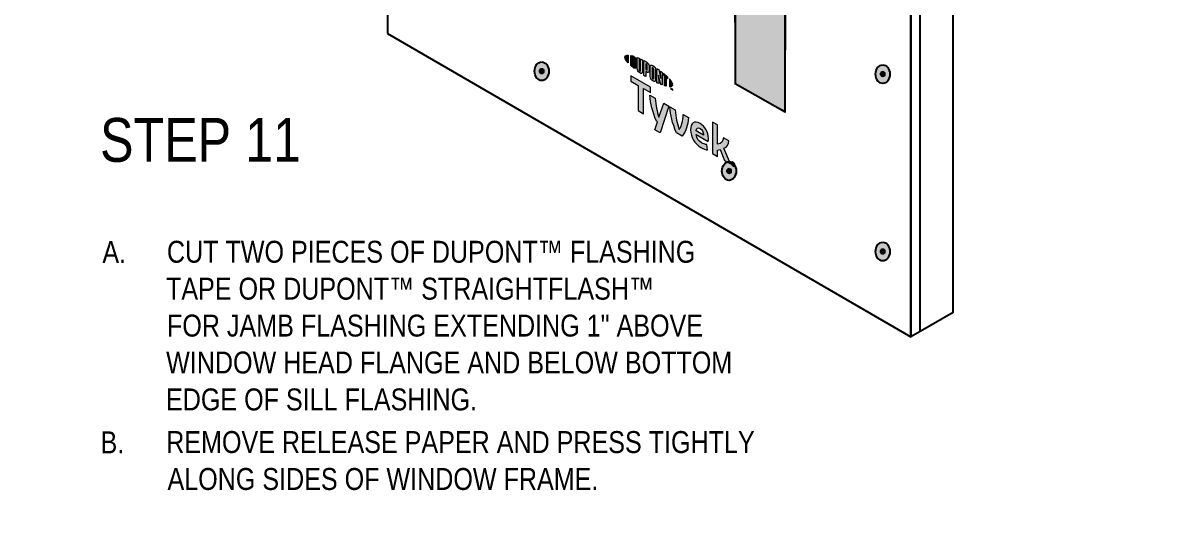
# Model space of a CAD drawing. Header units: inches. Extents: x -26 to 76, y -16 to 22.
# Drawn here: x 43.06 to 51.27, y -8.4 to -4.9 of the extents above; entities that cross this region are included whole.
import ezdxf

# ---------------------------------------------------------------- set-up
doc = ezdxf.new("R2010")
doc.units = ezdxf.units.IN
doc.header["$MEASUREMENT"] = 0
for name, color, linetype, lineweight in [('.ATI-HATCH', 7, 'Continuous', 0), ('.ATI-TEXT_2', 7, 'Continuous', 0), ('G-ANNO-TTLB', 7, 'Continuous', 0), ('LOGOS', 7, 'Continuous', 0), ('TYVEK', 7, 'Continuous', 0)]:
    doc.layers.add(name, color=color, linetype=linetype, lineweight=lineweight)

# ---------------------------------------------------------------- blocks, each defined once
blk = doc.blocks.new('Block_85')
at = {"layer": '.ATI-TEXT_2', "char_height": 0.2, "attachment_point": 7}
for s, insert in [('\\C18;\\c0;\\FArial Narrow|b0|i0|c1;\\H0.156297;\\W1.000000;A.', (43.6312, -6.612)), ('\\C18;\\c0;\\FArial Narrow|b0|i0|c1;\\H0.156297;\\W1.000000;CUT TWO PIECES OF DUPONT™ FLASHING', (44.0916, -6.612)), ('\\C18;\\c0;\\FArial Narrow|b0|i0|c1;\\H0.156297;\\W1.000000;TAPE OR DUPONT™ STRAIGHTFLASH™', (44.0851, -6.8753)), ('\\C18;\\c0;\\FArial Narrow|b0|i0|c1;\\H0.156297;\\W1.000000;FOR JAMB FLASHING EXTENDING 1" ABOVE', (44.092, -7.1385)), ('\\C18;\\c0;\\FArial Narrow|b0|i0|c1;\\H0.156297;\\W1.000000;WINDOW HEAD FLANGE AND BELOW BOTTOM ', (44.0859, -7.4018)), ('\\C18;\\c0;\\FArial Narrow|b0|i0|c1;\\H0.156297;\\W1.000000;EDGE OF SILL FLASHING.', (44.0851, -7.6651)), ('\\C18;\\c0;\\FArial Narrow|b0|i0|c1;\\H0.156297;\\W1.000000;B.', (43.618, -7.9692)), ('\\C18;\\c0;\\FArial Narrow|b0|i0|c1;\\H0.156297;\\W1.000000;REMOVE RELEASE PAPER AND PRESS TIGHTLY', (44.0864, -7.9692)), ('\\C18;\\c0;\\FArial Narrow|b0|i0|c1;\\H0.156297;\\W1.000000;ALONG SIDES OF WINDOW FRAME.', (44.0956, -8.2325))]:
    blk.add_mtext(s, dxfattribs=dict(at, insert=insert))
blk = doc.blocks.new('Block_315')
at = {"layer": 'LOGOS', "true_color": 0x848484, "transparency": 33554687}
h = blk.add_hatch(color=252, dxfattribs=at)
h.dxf.hatch_style = 2
edge = h.paths.add_edge_path()
edge.add_spline(control_points=[(47.3576, -5.1426), (47.3576, -5.1526), (47.3661, -5.1669), (47.3809, -5.1835), (47.3809, -5.1835), (47.3809, -5.1287), (47.3809, -5.1287), (47.3661, -5.1282), (47.3576, -5.1326), (47.3576, -5.1426)], knot_values=[0, 0, 0, 0, 1, 1, 1, 2, 2, 2, 3, 3, 3, 3], degree=3, periodic=0)
h = blk.add_hatch(color=252, dxfattribs=at)
h.dxf.hatch_style = 2
edge = h.paths.add_edge_path()
edge.add_spline(control_points=[(47.4254, -5.2041), (47.4254, -5.2083), (47.4232, -5.2084), (47.4206, -5.2069), (47.4186, -5.2057), (47.4154, -5.203), (47.4128, -5.2007), (47.4128, -5.2007), (47.4128, -5.1484), (47.4128, -5.1484), (47.4154, -5.1491), (47.4186, -5.1501), (47.4206, -5.1513), (47.4232, -5.1528), (47.4254, -5.1554), (47.4254, -5.1596), (47.4254, -5.1596), (47.4254, -5.2041), (47.4254, -5.2041)], knot_values=[0, 0, 0, 0, 1, 1, 1, 2, 2, 2, 3, 3, 3, 4, 4, 4, 5, 5, 5, 6, 6, 6, 6], degree=3, periodic=0)
edge = h.paths.add_edge_path()
edge.add_spline(control_points=[(47.4223, -5.1386), (47.4182, -5.1362), (47.4122, -5.1341), (47.4014, -5.1317), (47.4014, -5.1317), (47.4014, -5.2043), (47.4014, -5.2043), (47.4109, -5.2131), (47.4182, -5.2192), (47.4223, -5.2216), (47.4319, -5.2271), (47.4372, -5.2235), (47.4372, -5.2128), (47.4372, -5.2128), (47.4372, -5.1646), (47.4372, -5.1646), (47.4372, -5.1539), (47.4319, -5.1441), (47.4223, -5.1386)], knot_values=[0, 0, 0, 0, 1, 1, 1, 2, 2, 2, 3, 3, 3, 4, 4, 4, 5, 5, 5, 6, 6, 6, 6], degree=3, periodic=0)
h = blk.add_hatch(color=252, dxfattribs=at)
h.dxf.hatch_style = 2
edge = h.paths.add_edge_path()
edge.add_spline(control_points=[(47.4705, -5.2386), (47.4705, -5.2428), (47.4692, -5.2447), (47.4647, -5.2415), (47.4602, -5.2382), (47.459, -5.2354), (47.459, -5.2304), (47.459, -5.2304), (47.459, -5.1514), (47.459, -5.1514), (47.456, -5.1501), (47.4493, -5.1473), (47.4465, -5.1461), (47.4465, -5.1461), (47.4465, -5.226), (47.4465, -5.226), (47.4465, -5.2387), (47.4519, -5.2468), (47.4647, -5.2559), (47.4763, -5.2642), (47.4835, -5.2615), (47.4835, -5.2474), (47.4835, -5.2474), (47.4835, -5.163), (47.4835, -5.163), (47.4811, -5.1617), (47.4731, -5.1579), (47.4705, -5.1567), (47.4705, -5.1567), (47.4705, -5.2386), (47.4705, -5.2386)], knot_values=[0, 0, 0, 0, 1, 1, 1, 2, 2, 2, 3, 3, 3, 4, 4, 4, 5, 5, 5, 6, 6, 6, 7, 7, 7, 8, 8, 8, 9, 9, 9, 10, 10, 10, 10], degree=3, periodic=0)
h = blk.add_hatch(color=252, dxfattribs=at)
h.dxf.hatch_style = 2
edge = h.paths.add_edge_path()
edge.add_spline(control_points=[(47.518, -5.2313), (47.518, -5.2359), (47.5166, -5.2374), (47.5113, -5.2344), (47.5113, -5.2344), (47.5067, -5.2317), (47.5067, -5.2317), (47.5067, -5.2317), (47.5067, -5.1898), (47.5067, -5.1898), (47.5087, -5.1908), (47.5098, -5.1914), (47.5111, -5.1921), (47.5168, -5.1955), (47.518, -5.1986), (47.518, -5.2033), (47.518, -5.2033), (47.518, -5.2313), (47.518, -5.2313)], knot_values=[0, 0, 0, 0, 1, 1, 1, 2, 2, 2, 3, 3, 3, 4, 4, 4, 5, 5, 5, 6, 6, 6, 6], degree=3, periodic=0)
edge = h.paths.add_edge_path()
edge.add_spline(control_points=[(47.5118, -5.1777), (47.5095, -5.1764), (47.5013, -5.172), (47.4937, -5.1681), (47.4937, -5.1681), (47.4937, -5.2744), (47.4937, -5.2744), (47.4963, -5.2761), (47.503, -5.2804), (47.5067, -5.2826), (47.5067, -5.2826), (47.5067, -5.2465), (47.5067, -5.2465), (47.5067, -5.2465), (47.5118, -5.2494), (47.5118, -5.2494), (47.5255, -5.2573), (47.5311, -5.2535), (47.5311, -5.24), (47.5311, -5.24), (47.5311, -5.2087), (47.5311, -5.2087), (47.5311, -5.1955), (47.5248, -5.1852), (47.5118, -5.1777)], knot_values=[0, 0, 0, 0, 1, 1, 1, 2, 2, 2, 3, 3, 3, 4, 4, 4, 5, 5, 5, 6, 6, 6, 7, 7, 7, 8, 8, 8, 8], degree=3, periodic=0)
h = blk.add_hatch(color=252, dxfattribs=at)
h.dxf.hatch_style = 2
edge = h.paths.add_edge_path()
edge.add_spline(control_points=[(47.5645, -5.2953), (47.5645, -5.2995), (47.5633, -5.301), (47.5587, -5.2985), (47.5539, -5.2959), (47.5526, -5.2928), (47.5526, -5.2885), (47.5526, -5.2885), (47.5526, -5.2222), (47.5526, -5.2222), (47.5526, -5.2178), (47.5539, -5.2162), (47.5587, -5.2191), (47.5633, -5.2219), (47.5645, -5.2248), (47.5645, -5.229), (47.5645, -5.229), (47.5645, -5.2953), (47.5645, -5.2953)], knot_values=[0, 0, 0, 0, 1, 1, 1, 2, 2, 2, 3, 3, 3, 4, 4, 4, 5, 5, 5, 6, 6, 6, 6], degree=3, periodic=0)
edge = h.paths.add_edge_path()
edge.add_spline(control_points=[(47.5587, -5.2042), (47.5466, -5.1966), (47.5394, -5.1985), (47.5394, -5.2125), (47.5394, -5.2125), (47.5394, -5.2821), (47.5394, -5.2821), (47.5394, -5.2968), (47.5459, -5.3067), (47.5587, -5.3134), (47.5712, -5.32), (47.5777, -5.3183), (47.5777, -5.3026), (47.5777, -5.3026), (47.5777, -5.2362), (47.5777, -5.2362), (47.5777, -5.2212), (47.5718, -5.2125), (47.5587, -5.2042)], knot_values=[0, 0, 0, 0, 1, 1, 1, 2, 2, 2, 3, 3, 3, 4, 4, 4, 5, 5, 5, 6, 6, 6, 6], degree=3, periodic=0)
h = blk.add_hatch(color=252, dxfattribs=at)
h.dxf.hatch_style = 2
edge = h.paths.add_edge_path()
edge.add_spline(control_points=[(47.6138, -5.2953), (47.6138, -5.2953), (47.5994, -5.2329), (47.5994, -5.2329), (47.5954, -5.23), (47.5907, -5.2267), (47.587, -5.2242), (47.587, -5.2242), (47.587, -5.3262), (47.587, -5.3262), (47.5896, -5.3274), (47.5962, -5.3303), (47.5996, -5.3318), (47.5996, -5.3318), (47.5985, -5.2711), (47.5985, -5.2711), (47.5985, -5.2711), (47.6138, -5.3377), (47.6138, -5.3377), (47.6171, -5.3389), (47.6218, -5.3407), (47.625, -5.3419), (47.625, -5.3419), (47.625, -5.2522), (47.625, -5.2522), (47.6217, -5.2496), (47.6158, -5.2451), (47.6129, -5.2429), (47.6129, -5.2429), (47.6138, -5.2953), (47.6138, -5.2953)], knot_values=[0, 0, 0, 0, 1, 1, 1, 2, 2, 2, 3, 3, 3, 4, 4, 4, 5, 5, 5, 6, 6, 6, 7, 7, 7, 8, 8, 8, 9, 9, 9, 10, 10, 10, 10], degree=3, periodic=0)
h = blk.add_hatch(color=252, dxfattribs=at)
h.dxf.hatch_style = 2
edge = h.paths.add_edge_path()
edge.add_spline(control_points=[(47.6314, -5.2716), (47.6346, -5.2742), (47.6378, -5.2767), (47.6409, -5.2793), (47.6409, -5.2793), (47.6409, -5.3471), (47.6409, -5.3471), (47.6437, -5.348), (47.649, -5.3495), (47.6526, -5.3503), (47.6526, -5.3503), (47.6526, -5.2892), (47.6526, -5.2892), (47.6559, -5.2922), (47.6591, -5.295), (47.6621, -5.2977), (47.6621, -5.2977), (47.6621, -5.2846), (47.6621, -5.2846), (47.6528, -5.2756), (47.643, -5.2669), (47.6314, -5.2574), (47.6314, -5.2574), (47.6314, -5.2716), (47.6314, -5.2716)], knot_values=[0, 0, 0, 0, 1, 1, 1, 2, 2, 2, 3, 3, 3, 4, 4, 4, 5, 5, 5, 6, 6, 6, 7, 7, 7, 8, 8, 8, 8], degree=3, periodic=0)
h = blk.add_hatch(color=252, dxfattribs=at)
h.dxf.hatch_style = 2
edge = h.paths.add_edge_path()
edge.add_spline(control_points=[(47.6994, -5.3399), (47.6994, -5.3499), (47.6909, -5.3544), (47.6761, -5.3539), (47.6761, -5.3539), (47.6761, -5.2991), (47.6761, -5.2991), (47.6909, -5.3157), (47.6994, -5.3299), (47.6994, -5.3399)], knot_values=[0, 0, 0, 0, 1, 1, 1, 2, 2, 2, 3, 3, 3, 3], degree=3, periodic=0)
h = blk.add_hatch(color=252, dxfattribs=at)
h.dxf.hatch_style = 2
edge = h.paths.add_edge_path()
edge.add_spline(control_points=[(47.6925, -5.3688), (47.6925, -5.3688), (47.6939, -5.3696), (47.6939, -5.3696), (47.6939, -5.3696), (47.6959, -5.3746), (47.6959, -5.3746), (47.6959, -5.3746), (47.698, -5.372), (47.698, -5.372), (47.698, -5.372), (47.6994, -5.3728), (47.6994, -5.3728), (47.6994, -5.3728), (47.6994, -5.3807), (47.6994, -5.3807), (47.6994, -5.3807), (47.6981, -5.38), (47.6981, -5.38), (47.6981, -5.38), (47.6981, -5.3744), (47.6981, -5.3744), (47.6981, -5.3744), (47.696, -5.3769), (47.696, -5.3769), (47.696, -5.3769), (47.6958, -5.3768), (47.6958, -5.3768), (47.6958, -5.3768), (47.6937, -5.3718), (47.6937, -5.3718), (47.6937, -5.3718), (47.6937, -5.3775), (47.6937, -5.3775), (47.6937, -5.3775), (47.6925, -5.3767), (47.6925, -5.3767), (47.6925, -5.3767), (47.6925, -5.3688), (47.6925, -5.3688)], knot_values=[0, 0, 0, 0, 1, 1, 1, 2, 2, 2, 3, 3, 3, 4, 4, 4, 5, 5, 5, 6, 6, 6, 7, 7, 7, 8, 8, 8, 9, 9, 9, 10, 10, 10, 11, 11, 11, 12, 12, 12, 13, 13, 13, 13], degree=3, periodic=0)
edge = h.paths.add_edge_path()
edge.add_spline(control_points=[(47.6875, -5.3674), (47.6875, -5.3674), (47.6854, -5.3661), (47.6854, -5.3661), (47.6854, -5.3661), (47.6854, -5.3648), (47.6854, -5.3648), (47.6854, -5.3648), (47.691, -5.368), (47.691, -5.368), (47.691, -5.368), (47.691, -5.3694), (47.691, -5.3694), (47.691, -5.3694), (47.6889, -5.3681), (47.6889, -5.3681), (47.6889, -5.3681), (47.6889, -5.3746), (47.6889, -5.3746), (47.6889, -5.3746), (47.6875, -5.3739), (47.6875, -5.3739), (47.6875, -5.3739), (47.6875, -5.3674), (47.6875, -5.3674)], knot_values=[0, 0, 0, 0, 1, 1, 1, 2, 2, 2, 3, 3, 3, 4, 4, 4, 5, 5, 5, 6, 6, 6, 7, 7, 7, 8, 8, 8, 8], degree=3, periodic=0)
at = {"layer": 'LOGOS'}
for points, knots in [([(47.3576, -5.1426), (47.3576, -5.1526), (47.3661, -5.1669), (47.3809, -5.1835), (47.3809, -5.1835), (47.3809, -5.1287), (47.3809, -5.1287), (47.3661, -5.1282), (47.3576, -5.1326), (47.3576, -5.1426)], [0, 0, 0, 0, 1, 1, 1, 2, 2, 2, 3, 3, 3, 3]), ([(47.4223, -5.1386), (47.4182, -5.1362), (47.4122, -5.1341), (47.4014, -5.1317), (47.4014, -5.1317), (47.4014, -5.2043), (47.4014, -5.2043), (47.4109, -5.2131), (47.4182, -5.2192), (47.4223, -5.2216), (47.4319, -5.2271), (47.4372, -5.2235), (47.4372, -5.2128), (47.4372, -5.2128), (47.4372, -5.1646), (47.4372, -5.1646), (47.4372, -5.1539), (47.4319, -5.1441), (47.4223, -5.1386)], [0, 0, 0, 0, 1, 1, 1, 2, 2, 2, 3, 3, 3, 4, 4, 4, 5, 5, 5, 6, 6, 6, 6]), ([(47.4254, -5.2041), (47.4254, -5.2083), (47.4232, -5.2084), (47.4206, -5.2069), (47.4186, -5.2057), (47.4154, -5.203), (47.4128, -5.2007), (47.4128, -5.2007), (47.4128, -5.1484), (47.4128, -5.1484), (47.4154, -5.1491), (47.4186, -5.1501), (47.4206, -5.1513), (47.4232, -5.1528), (47.4254, -5.1554), (47.4254, -5.1596), (47.4254, -5.1596), (47.4254, -5.2041), (47.4254, -5.2041)], [0, 0, 0, 0, 1, 1, 1, 2, 2, 2, 3, 3, 3, 4, 4, 4, 5, 5, 5, 6, 6, 6, 6]), ([(47.4705, -5.2386), (47.4705, -5.2428), (47.4692, -5.2447), (47.4647, -5.2415), (47.4602, -5.2382), (47.459, -5.2354), (47.459, -5.2304), (47.459, -5.2304), (47.459, -5.1514), (47.459, -5.1514), (47.456, -5.1501), (47.4493, -5.1473), (47.4465, -5.1461), (47.4465, -5.1461), (47.4465, -5.226), (47.4465, -5.226), (47.4465, -5.2387), (47.4519, -5.2468), (47.4647, -5.2559), (47.4763, -5.2642), (47.4835, -5.2615), (47.4835, -5.2474), (47.4835, -5.2474), (47.4835, -5.163), (47.4835, -5.163), (47.4811, -5.1617), (47.4731, -5.1579), (47.4705, -5.1567), (47.4705, -5.1567), (47.4705, -5.2386), (47.4705, -5.2386)], [0, 0, 0, 0, 1, 1, 1, 2, 2, 2, 3, 3, 3, 4, 4, 4, 5, 5, 5, 6, 6, 6, 7, 7, 7, 8, 8, 8, 9, 9, 9, 10, 10, 10, 10]), ([(47.5118, -5.1777), (47.5095, -5.1764), (47.5013, -5.172), (47.4937, -5.1681), (47.4937, -5.1681), (47.4937, -5.2744), (47.4937, -5.2744), (47.4963, -5.2761), (47.503, -5.2804), (47.5067, -5.2826), (47.5067, -5.2826), (47.5067, -5.2465), (47.5067, -5.2465), (47.5067, -5.2465), (47.5118, -5.2494), (47.5118, -5.2494), (47.5255, -5.2573), (47.5311, -5.2535), (47.5311, -5.24), (47.5311, -5.24), (47.5311, -5.2087), (47.5311, -5.2087), (47.5311, -5.1955), (47.5248, -5.1852), (47.5118, -5.1777)], [0, 0, 0, 0, 1, 1, 1, 2, 2, 2, 3, 3, 3, 4, 4, 4, 5, 5, 5, 6, 6, 6, 7, 7, 7, 8, 8, 8, 8]), ([(47.518, -5.2313), (47.518, -5.2359), (47.5166, -5.2374), (47.5113, -5.2344), (47.5113, -5.2344), (47.5067, -5.2317), (47.5067, -5.2317), (47.5067, -5.2317), (47.5067, -5.1898), (47.5067, -5.1898), (47.5087, -5.1908), (47.5098, -5.1914), (47.5111, -5.1921), (47.5168, -5.1955), (47.518, -5.1986), (47.518, -5.2033), (47.518, -5.2033), (47.518, -5.2313), (47.518, -5.2313)], [0, 0, 0, 0, 1, 1, 1, 2, 2, 2, 3, 3, 3, 4, 4, 4, 5, 5, 5, 6, 6, 6, 6]), ([(47.5587, -5.2042), (47.5466, -5.1966), (47.5394, -5.1985), (47.5394, -5.2125), (47.5394, -5.2125), (47.5394, -5.2821), (47.5394, -5.2821), (47.5394, -5.2968), (47.5459, -5.3067), (47.5587, -5.3134), (47.5712, -5.32), (47.5777, -5.3183), (47.5777, -5.3026), (47.5777, -5.3026), (47.5777, -5.2362), (47.5777, -5.2362), (47.5777, -5.2212), (47.5718, -5.2125), (47.5587, -5.2042)], [0, 0, 0, 0, 1, 1, 1, 2, 2, 2, 3, 3, 3, 4, 4, 4, 5, 5, 5, 6, 6, 6, 6]), ([(47.5645, -5.2953), (47.5645, -5.2995), (47.5633, -5.301), (47.5587, -5.2985), (47.5539, -5.2959), (47.5526, -5.2928), (47.5526, -5.2885), (47.5526, -5.2885), (47.5526, -5.2222), (47.5526, -5.2222), (47.5526, -5.2178), (47.5539, -5.2162), (47.5587, -5.2191), (47.5633, -5.2219), (47.5645, -5.2248), (47.5645, -5.229), (47.5645, -5.229), (47.5645, -5.2953), (47.5645, -5.2953)], [0, 0, 0, 0, 1, 1, 1, 2, 2, 2, 3, 3, 3, 4, 4, 4, 5, 5, 5, 6, 6, 6, 6]), ([(47.6138, -5.2953), (47.6138, -5.2953), (47.5994, -5.2329), (47.5994, -5.2329), (47.5954, -5.23), (47.5907, -5.2267), (47.587, -5.2242), (47.587, -5.2242), (47.587, -5.3262), (47.587, -5.3262), (47.5896, -5.3274), (47.5962, -5.3303), (47.5996, -5.3318), (47.5996, -5.3318), (47.5985, -5.2711), (47.5985, -5.2711), (47.5985, -5.2711), (47.6138, -5.3377), (47.6138, -5.3377), (47.6171, -5.3389), (47.6218, -5.3407), (47.625, -5.3419), (47.625, -5.3419), (47.625, -5.2522), (47.625, -5.2522), (47.6217, -5.2496), (47.6158, -5.2451), (47.6129, -5.2429), (47.6129, -5.2429), (47.6138, -5.2953), (47.6138, -5.2953)], [0, 0, 0, 0, 1, 1, 1, 2, 2, 2, 3, 3, 3, 4, 4, 4, 5, 5, 5, 6, 6, 6, 7, 7, 7, 8, 8, 8, 9, 9, 9, 10, 10, 10, 10]), ([(47.6314, -5.2716), (47.6346, -5.2742), (47.6378, -5.2767), (47.6409, -5.2793), (47.6409, -5.2793), (47.6409, -5.3471), (47.6409, -5.3471), (47.6437, -5.348), (47.649, -5.3495), (47.6526, -5.3503), (47.6526, -5.3503), (47.6526, -5.2892), (47.6526, -5.2892), (47.6559, -5.2922), (47.6591, -5.295), (47.6621, -5.2977), (47.6621, -5.2977), (47.6621, -5.2846), (47.6621, -5.2846), (47.6528, -5.2756), (47.643, -5.2669), (47.6314, -5.2574), (47.6314, -5.2574), (47.6314, -5.2716), (47.6314, -5.2716)], [0, 0, 0, 0, 1, 1, 1, 2, 2, 2, 3, 3, 3, 4, 4, 4, 5, 5, 5, 6, 6, 6, 7, 7, 7, 8, 8, 8, 8]), ([(47.6994, -5.3399), (47.6994, -5.3499), (47.6909, -5.3544), (47.6761, -5.3539), (47.6761, -5.3539), (47.6761, -5.2991), (47.6761, -5.2991), (47.6909, -5.3157), (47.6994, -5.3299), (47.6994, -5.3399)], [0, 0, 0, 0, 1, 1, 1, 2, 2, 2, 3, 3, 3, 3]), ([(47.6875, -5.3674), (47.6875, -5.3674), (47.6854, -5.3661), (47.6854, -5.3661), (47.6854, -5.3661), (47.6854, -5.3648), (47.6854, -5.3648), (47.6854, -5.3648), (47.691, -5.368), (47.691, -5.368), (47.691, -5.368), (47.691, -5.3694), (47.691, -5.3694), (47.691, -5.3694), (47.6889, -5.3681), (47.6889, -5.3681), (47.6889, -5.3681), (47.6889, -5.3746), (47.6889, -5.3746), (47.6889, -5.3746), (47.6875, -5.3739), (47.6875, -5.3739), (47.6875, -5.3739), (47.6875, -5.3674), (47.6875, -5.3674)], [0, 0, 0, 0, 1, 1, 1, 2, 2, 2, 3, 3, 3, 4, 4, 4, 5, 5, 5, 6, 6, 6, 7, 7, 7, 8, 8, 8, 8]), ([(47.6925, -5.3688), (47.6925, -5.3688), (47.6939, -5.3696), (47.6939, -5.3696), (47.6939, -5.3696), (47.6959, -5.3746), (47.6959, -5.3746), (47.6959, -5.3746), (47.698, -5.372), (47.698, -5.372), (47.698, -5.372), (47.6994, -5.3728), (47.6994, -5.3728), (47.6994, -5.3728), (47.6994, -5.3807), (47.6994, -5.3807), (47.6994, -5.3807), (47.6981, -5.38), (47.6981, -5.38), (47.6981, -5.38), (47.6981, -5.3744), (47.6981, -5.3744), (47.6981, -5.3744), (47.696, -5.3769), (47.696, -5.3769), (47.696, -5.3769), (47.6958, -5.3768), (47.6958, -5.3768), (47.6958, -5.3768), (47.6937, -5.3718), (47.6937, -5.3718), (47.6937, -5.3718), (47.6937, -5.3775), (47.6937, -5.3775), (47.6937, -5.3775), (47.6925, -5.3767), (47.6925, -5.3767), (47.6925, -5.3767), (47.6925, -5.3688), (47.6925, -5.3688)], [0, 0, 0, 0, 1, 1, 1, 2, 2, 2, 3, 3, 3, 4, 4, 4, 5, 5, 5, 6, 6, 6, 7, 7, 7, 8, 8, 8, 9, 9, 9, 10, 10, 10, 11, 11, 11, 12, 12, 12, 13, 13, 13, 13])]:
    blk.add_open_spline(points, degree=3, knots=knots, dxfattribs=at)
blk = doc.blocks.new('Block_319')
at = {"layer": 'LOGOS', "true_color": 0x848484, "transparency": 33554687}
h = blk.add_hatch(color=252, dxfattribs=at)
h.dxf.hatch_style = 2
h.paths.add_polyline_path([(47.5417, -5.3583), (47.4014, -5.2773), (47.4014, -5.3154), (47.4521, -5.3447), (47.4521, -5.5252), (47.4911, -5.5477), (47.4911, -5.3672), (47.5417, -5.3964)])
h = blk.add_hatch(color=252, dxfattribs=at)
h.dxf.hatch_style = 2
edge = h.paths.add_edge_path()
edge.add_spline(control_points=[(47.7749, -5.552), (47.7725, -5.604), (47.7621, -5.6342), (47.7461, -5.6602), (47.7305, -5.616), (47.7204, -5.5739), (47.7175, -5.5188), (47.7175, -5.5188), (47.6796, -5.4969), (47.6796, -5.4969), (47.6837, -5.5621), (47.6959, -5.6094), (47.7254, -5.6829), (47.7254, -5.6829), (47.767, -5.707), (47.767, -5.707), (47.7954, -5.6668), (47.8071, -5.6333), (47.8125, -5.5737), (47.8125, -5.5737), (47.7749, -5.552), (47.7749, -5.552)], knot_values=[0, 0, 0, 0, 1, 1, 1, 2, 2, 2, 3, 3, 3, 4, 4, 4, 5, 5, 5, 6, 6, 6, 7, 7, 7, 7], degree=3, periodic=0)
h = blk.add_hatch(color=252, dxfattribs=at)
h.dxf.hatch_style = 2
edge = h.paths.add_edge_path()
edge.add_spline(control_points=[(47.8662, -5.6693), (47.8662, -5.6693), (47.9179, -5.6992), (47.9179, -5.6992), (47.9179, -5.6992), (47.9179, -5.6954), (47.9179, -5.6954), (47.9179, -5.6779), (47.9098, -5.6604), (47.8948, -5.6518), (47.879, -5.6427), (47.8686, -5.6495), (47.8662, -5.6693)], knot_values=[0, 0, 0, 0, 1, 1, 1, 2, 2, 2, 3, 3, 3, 4, 4, 4, 4], degree=3, periodic=0)
edge = h.paths.add_edge_path()
edge.add_spline(control_points=[(47.9487, -5.805), (47.9367, -5.8043), (47.919, -5.7985), (47.901, -5.7881), (47.8572, -5.7628), (47.8272, -5.7136), (47.8272, -5.6618), (47.8272, -5.6121), (47.8547, -5.5943), (47.8948, -5.6174), (47.9305, -5.638), (47.9539, -5.6806), (47.9539, -5.7224), (47.9539, -5.7318), (47.9534, -5.7396), (47.9528, -5.7455), (47.9528, -5.7455), (47.8667, -5.6958), (47.8667, -5.6958), (47.8703, -5.7229), (47.8831, -5.7415), (47.9049, -5.7541), (47.9182, -5.7618), (47.931, -5.7658), (47.9427, -5.7669), (47.9427, -5.7669), (47.9487, -5.805), (47.9487, -5.805)], knot_values=[0, 0, 0, 0, 1, 1, 1, 2, 2, 2, 3, 3, 3, 4, 4, 4, 5, 5, 5, 6, 6, 6, 7, 7, 7, 8, 8, 8, 9, 9, 9, 9], degree=3, periodic=0)
h = blk.add_hatch(color=252, dxfattribs=at)
h.dxf.hatch_style = 2
edge = h.paths.add_edge_path()
edge.add_spline(control_points=[(48.0653, -5.7939), (48.0653, -5.7939), (48.1105, -5.9053), (48.1105, -5.9053), (48.1105, -5.9053), (48.0697, -5.8817), (48.0697, -5.8817), (48.0697, -5.8817), (48.0383, -5.8027), (48.0383, -5.8027), (48.0326, -5.8041), (48.0266, -5.8053), (48.0201, -5.8063), (48.0201, -5.8063), (48.0201, -5.8531), (48.0201, -5.8531), (48.0201, -5.8531), (47.9825, -5.8314), (47.9825, -5.8314), (47.9825, -5.8314), (47.9825, -5.6075), (47.9825, -5.6075), (47.9825, -5.6075), (48.0201, -5.627), (48.0201, -5.627), (48.0201, -5.627), (48.0201, -5.7647), (48.0201, -5.7647), (48.0457, -5.7605), (48.0582, -5.7458), (48.0626, -5.7181), (48.0626, -5.7181), (48.0999, -5.7396), (48.0999, -5.7396), (48.0991, -5.766), (48.0871, -5.7831), (48.0653, -5.7939)], knot_values=[0, 0, 0, 0, 1, 1, 1, 2, 2, 2, 3, 3, 3, 4, 4, 4, 5, 5, 5, 6, 6, 6, 7, 7, 7, 8, 8, 8, 9, 9, 9, 10, 10, 10, 11, 11, 11, 12, 12, 12, 12], degree=3, periodic=0)
at = {"layer": 'LOGOS'}
blk.add_lwpolyline([(47.5417, -5.3583), (47.4014, -5.2773), (47.4014, -5.3154), (47.4521, -5.3447), (47.4521, -5.5252), (47.4911, -5.5477), (47.4911, -5.3672), (47.5417, -5.3964)], close=True, dxfattribs=at)
for points, knots in [([(47.7749, -5.552), (47.7725, -5.604), (47.7621, -5.6342), (47.7461, -5.6602), (47.7305, -5.616), (47.7204, -5.5739), (47.7175, -5.5188), (47.7175, -5.5188), (47.6796, -5.4969), (47.6796, -5.4969), (47.6837, -5.5621), (47.6959, -5.6094), (47.7254, -5.6829), (47.7254, -5.6829), (47.767, -5.707), (47.767, -5.707), (47.7954, -5.6668), (47.8071, -5.6333), (47.8125, -5.5737), (47.8125, -5.5737), (47.7749, -5.552), (47.7749, -5.552)], [0, 0, 0, 0, 1, 1, 1, 2, 2, 2, 3, 3, 3, 4, 4, 4, 5, 5, 5, 6, 6, 6, 7, 7, 7, 7]), ([(47.9487, -5.805), (47.9367, -5.8043), (47.919, -5.7985), (47.901, -5.7881), (47.8572, -5.7628), (47.8272, -5.7136), (47.8272, -5.6618), (47.8272, -5.6121), (47.8547, -5.5943), (47.8948, -5.6174), (47.9305, -5.638), (47.9539, -5.6806), (47.9539, -5.7224), (47.9539, -5.7318), (47.9534, -5.7396), (47.9528, -5.7455), (47.9528, -5.7455), (47.8667, -5.6958), (47.8667, -5.6958), (47.8703, -5.7229), (47.8831, -5.7415), (47.9049, -5.7541), (47.9182, -5.7618), (47.931, -5.7658), (47.9427, -5.7669), (47.9427, -5.7669), (47.9487, -5.805), (47.9487, -5.805)], [0, 0, 0, 0, 1, 1, 1, 2, 2, 2, 3, 3, 3, 4, 4, 4, 5, 5, 5, 6, 6, 6, 7, 7, 7, 8, 8, 8, 9, 9, 9, 9]), ([(47.8662, -5.6693), (47.8662, -5.6693), (47.9179, -5.6992), (47.9179, -5.6992), (47.9179, -5.6992), (47.9179, -5.6954), (47.9179, -5.6954), (47.9179, -5.6779), (47.9098, -5.6604), (47.8948, -5.6518), (47.879, -5.6427), (47.8686, -5.6495), (47.8662, -5.6693)], [0, 0, 0, 0, 1, 1, 1, 2, 2, 2, 3, 3, 3, 4, 4, 4, 4]), ([(48.0653, -5.7939), (48.0653, -5.7939), (48.1105, -5.9053), (48.1105, -5.9053), (48.1105, -5.9053), (48.0697, -5.8817), (48.0697, -5.8817), (48.0697, -5.8817), (48.0383, -5.8027), (48.0383, -5.8027), (48.0326, -5.8041), (48.0266, -5.8053), (48.0201, -5.8063), (48.0201, -5.8063), (48.0201, -5.8531), (48.0201, -5.8531), (48.0201, -5.8531), (47.9825, -5.8314), (47.9825, -5.8314), (47.9825, -5.8314), (47.9825, -5.6075), (47.9825, -5.6075), (47.9825, -5.6075), (48.0201, -5.627), (48.0201, -5.627), (48.0201, -5.627), (48.0201, -5.7647), (48.0201, -5.7647), (48.0457, -5.7605), (48.0582, -5.7458), (48.0626, -5.7181), (48.0626, -5.7181), (48.0999, -5.7396), (48.0999, -5.7396), (48.0991, -5.766), (48.0871, -5.7831), (48.0653, -5.7939)], [0, 0, 0, 0, 1, 1, 1, 2, 2, 2, 3, 3, 3, 4, 4, 4, 5, 5, 5, 6, 6, 6, 7, 7, 7, 8, 8, 8, 9, 9, 9, 10, 10, 10, 11, 11, 11, 12, 12, 12, 12])]:
    blk.add_open_spline(points, degree=3, knots=knots, dxfattribs=at)
blk = doc.blocks.new('Block_318')
at = {"layer": 'LOGOS', "true_color": 0x848484, "transparency": 33554687}
h = blk.add_hatch(color=252, dxfattribs=at)
h.dxf.hatch_style = 2
edge = h.paths.add_edge_path()
edge.add_spline(control_points=[(47.6353, -5.4714), (47.6353, -5.4714), (47.6016, -5.572), (47.6016, -5.572), (47.5872, -5.5299), (47.5779, -5.4892), (47.575, -5.4366), (47.575, -5.4366), (47.5372, -5.4147), (47.5372, -5.4147), (47.5413, -5.4798), (47.5535, -5.5272), (47.5829, -5.6007), (47.5829, -5.6007), (47.5905, -5.6051), (47.5905, -5.6051), (47.5905, -5.6051), (47.5712, -5.6626), (47.5712, -5.6626), (47.5712, -5.6626), (47.6088, -5.6843), (47.6088, -5.6843), (47.6088, -5.6843), (47.6729, -5.4931), (47.6729, -5.4931), (47.6729, -5.4931), (47.6353, -5.4714), (47.6353, -5.4714)], knot_values=[0, 0, 0, 0, 1, 1, 1, 2, 2, 2, 3, 3, 3, 4, 4, 4, 5, 5, 5, 6, 6, 6, 7, 7, 7, 8, 8, 8, 9, 9, 9, 9], degree=3, periodic=0)
at = {"layer": 'LOGOS'}
blk.add_open_spline([(47.6353, -5.4714), (47.6353, -5.4714), (47.6016, -5.572), (47.6016, -5.572), (47.5872, -5.5299), (47.5779, -5.4892), (47.575, -5.4366), (47.575, -5.4366), (47.5372, -5.4147), (47.5372, -5.4147), (47.5413, -5.4798), (47.5535, -5.5272), (47.5829, -5.6007), (47.5829, -5.6007), (47.5905, -5.6051), (47.5905, -5.6051), (47.5905, -5.6051), (47.5712, -5.6626), (47.5712, -5.6626), (47.5712, -5.6626), (47.6088, -5.6843), (47.6088, -5.6843), (47.6088, -5.6843), (47.6729, -5.4931), (47.6729, -5.4931), (47.6729, -5.4931), (47.6353, -5.4714), (47.6353, -5.4714)], degree=3, knots=[0, 0, 0, 0, 1, 1, 1, 2, 2, 2, 3, 3, 3, 4, 4, 4, 5, 5, 5, 6, 6, 6, 7, 7, 7, 8, 8, 8, 9, 9, 9, 9], dxfattribs=at)
blk.add_blockref('Block_319', (0, 0), dxfattribs=at)
blk = doc.blocks.new('Block_320')
at = {"layer": 'LOGOS', "true_color": 0x848484, "transparency": 33554687}
h = blk.add_hatch(color=252, dxfattribs=at)
h.dxf.hatch_style = 2
edge = h.paths.add_edge_path()
edge.add_spline(control_points=[(48.1286, -5.901), (48.1286, -5.901), (48.1286, -5.9051), (48.1286, -5.9051), (48.1286, -5.9051), (48.1301, -5.906), (48.1301, -5.906), (48.1316, -5.9069), (48.1324, -5.9069), (48.1324, -5.9053), (48.1324, -5.9038), (48.1316, -5.9028), (48.1301, -5.9019), (48.1301, -5.9019), (48.1286, -5.901), (48.1286, -5.901)], knot_values=[0, 0, 0, 0, 1, 1, 1, 2, 2, 2, 3, 3, 3, 4, 4, 4, 5, 5, 5, 5], degree=3, periodic=0)
edge = h.paths.add_edge_path()
edge.add_spline(control_points=[(48.1259, -5.8969), (48.1259, -5.8969), (48.1301, -5.8993), (48.1301, -5.8993), (48.1334, -5.9012), (48.135, -5.9039), (48.135, -5.9068), (48.135, -5.9088), (48.1342, -5.9097), (48.1326, -5.9095), (48.1335, -5.9118), (48.1345, -5.9141), (48.1359, -5.9167), (48.1359, -5.9167), (48.1327, -5.9149), (48.1327, -5.9149), (48.1315, -5.9126), (48.1307, -5.9105), (48.13, -5.9084), (48.13, -5.9084), (48.1286, -5.9076), (48.1286, -5.9076), (48.1286, -5.9076), (48.1286, -5.9125), (48.1286, -5.9125), (48.1286, -5.9125), (48.1259, -5.911), (48.1259, -5.911), (48.1259, -5.911), (48.1259, -5.8969), (48.1259, -5.8969)], knot_values=[0, 0, 0, 0, 1, 1, 1, 2, 2, 2, 3, 3, 3, 4, 4, 4, 5, 5, 5, 6, 6, 6, 7, 7, 7, 8, 8, 8, 9, 9, 9, 10, 10, 10, 10], degree=3, periodic=0)
edge = h.paths.add_edge_path()
edge.add_spline(control_points=[(48.1303, -5.8957), (48.1243, -5.8923), (48.121, -5.8943), (48.121, -5.9013), (48.121, -5.9084), (48.1243, -5.9142), (48.1303, -5.9177), (48.1362, -5.9211), (48.1396, -5.9192), (48.1396, -5.9121), (48.1396, -5.905), (48.1362, -5.8991), (48.1303, -5.8957)], knot_values=[0, 0, 0, 0, 1, 1, 1, 2, 2, 2, 3, 3, 3, 4, 4, 4, 4], degree=3, periodic=0)
edge = h.paths.add_edge_path()
edge.add_spline(control_points=[(48.1303, -5.8929), (48.1376, -5.8971), (48.1424, -5.9053), (48.1424, -5.9137), (48.1424, -5.9221), (48.1375, -5.9246), (48.1303, -5.9204), (48.1229, -5.9162), (48.1182, -5.9081), (48.1182, -5.8997), (48.1182, -5.8913), (48.1229, -5.8887), (48.1303, -5.8929)], knot_values=[0, 0, 0, 0, 1, 1, 1, 2, 2, 2, 3, 3, 3, 4, 4, 4, 4], degree=3, periodic=0)
at = {"layer": 'LOGOS'}
for points, knots in [([(48.1303, -5.8929), (48.1376, -5.8971), (48.1424, -5.9053), (48.1424, -5.9137), (48.1424, -5.9221), (48.1375, -5.9246), (48.1303, -5.9204), (48.1229, -5.9162), (48.1182, -5.9081), (48.1182, -5.8997), (48.1182, -5.8913), (48.1229, -5.8887), (48.1303, -5.8929)], [0, 0, 0, 0, 1, 1, 1, 2, 2, 2, 3, 3, 3, 4, 4, 4, 4]), ([(48.1303, -5.8957), (48.1243, -5.8923), (48.121, -5.8943), (48.121, -5.9013), (48.121, -5.9084), (48.1243, -5.9142), (48.1303, -5.9177), (48.1362, -5.9211), (48.1396, -5.9192), (48.1396, -5.9121), (48.1396, -5.905), (48.1362, -5.8991), (48.1303, -5.8957)], [0, 0, 0, 0, 1, 1, 1, 2, 2, 2, 3, 3, 3, 4, 4, 4, 4]), ([(48.1259, -5.8969), (48.1259, -5.8969), (48.1301, -5.8993), (48.1301, -5.8993), (48.1334, -5.9012), (48.135, -5.9039), (48.135, -5.9068), (48.135, -5.9088), (48.1342, -5.9097), (48.1326, -5.9095), (48.1335, -5.9118), (48.1345, -5.9141), (48.1359, -5.9167), (48.1359, -5.9167), (48.1327, -5.9149), (48.1327, -5.9149), (48.1315, -5.9126), (48.1307, -5.9105), (48.13, -5.9084), (48.13, -5.9084), (48.1286, -5.9076), (48.1286, -5.9076), (48.1286, -5.9076), (48.1286, -5.9125), (48.1286, -5.9125), (48.1286, -5.9125), (48.1259, -5.911), (48.1259, -5.911), (48.1259, -5.911), (48.1259, -5.8969), (48.1259, -5.8969)], [0, 0, 0, 0, 1, 1, 1, 2, 2, 2, 3, 3, 3, 4, 4, 4, 5, 5, 5, 6, 6, 6, 7, 7, 7, 8, 8, 8, 9, 9, 9, 10, 10, 10, 10]), ([(48.1286, -5.901), (48.1286, -5.901), (48.1286, -5.9051), (48.1286, -5.9051), (48.1286, -5.9051), (48.1301, -5.906), (48.1301, -5.906), (48.1316, -5.9069), (48.1324, -5.9069), (48.1324, -5.9053), (48.1324, -5.9038), (48.1316, -5.9028), (48.1301, -5.9019), (48.1301, -5.9019), (48.1286, -5.901), (48.1286, -5.901)], [0, 0, 0, 0, 1, 1, 1, 2, 2, 2, 3, 3, 3, 4, 4, 4, 5, 5, 5, 5])]:
    blk.add_open_spline(points, degree=3, knots=knots, dxfattribs=at)
blk = doc.blocks.new('Block_317')
at = {"layer": 'LOGOS'}
for name in ['Block_318', 'Block_320']:
    blk.add_blockref(name, (0, 0), dxfattribs=at)
blk = doc.blocks.new('Block_316')
at = {"layer": 'LOGOS'}
blk.add_blockref('Block_317', (0, 0), dxfattribs=at)
blk = doc.blocks.new('Block_314')
at = {"layer": 'LOGOS'}
for name in ['Block_315', 'Block_316']:
    blk.add_blockref(name, (0, 0), dxfattribs=at)

msp = doc.modelspace()

# ---------------------------------------------------------------- hatches: boundary and pattern name
at = {"layer": '.ATI-HATCH', "true_color": 0x808080, "transparency": 33554483}
msp.add_hatch(color=8, dxfattribs=at).paths.add_polyline_path([(48.1449, -5.3308), (48.5025, -5.5366), (48.5025, -2.0331), (48.1449, -1.8295)])
at = {"layer": 'G-ANNO-TTLB', "true_color": 0xff00ff, "transparency": 33554687}
h = msp.add_hatch(color=6, dxfattribs=at)
edge = h.paths.add_edge_path()
edge.add_spline(control_points=[(71.2273, -15.1345), (71.2273, -15.1345), (30.5273, -15.1345), (30.5273, -15.1345), (30.5273, -15.1345), (30.5273, 19.0008), (30.5273, 19.0008), (30.5273, 19.0008), (71.2273, 19.0008), (71.2273, 19.0008), (71.2273, 19.0008), (71.2273, -15.1345), (71.2273, -15.1345)], knot_values=[0, 0, 0, 0, 1, 1, 1, 2, 2, 2, 3, 3, 3, 4, 4, 4, 4], degree=3, periodic=0)
edge = h.paths.add_edge_path()
edge.add_spline(control_points=[(30.6523, 18.8757), (30.6523, 18.8757), (30.6523, -15.0095), (30.6523, -15.0095), (30.6523, -15.0095), (71.1023, -15.0095), (71.1023, -15.0095), (71.1023, -15.0095), (71.1023, 18.8757), (71.1023, 18.8757), (71.1023, 18.8757), (30.6523, 18.8757), (30.6523, 18.8757)], knot_values=[0, 0, 0, 0, 1, 1, 1, 2, 2, 2, 3, 3, 3, 4, 4, 4, 4], degree=3, periodic=0)
edge.add_line((30.6523, 18.8757), (30.6523, 18.8757))
at = {"layer": 'LOGOS', "true_color": 0x000000, "transparency": 33554687}
h = msp.add_hatch(dxfattribs=at)
h.set_pattern_fill('_U', color=18, scale=10, angle=44.99999, style=2, pattern_type=0)
h.set_pattern_definition([(45, (0, 0), (-7.071, 7.071), [])])
h.paths.add_polyline_path([(48.5025, -5.5313), (48.1449, -5.3374), (48.1365, -1.8238), (48.5109, -2.0325)])
at = {"layer": 'TYVEK', "true_color": 0x003b71, "transparency": 33554687}
h = msp.add_hatch(color=156, dxfattribs=at)
h.dxf.hatch_style = 2
edge = h.paths.add_edge_path()
edge.add_ellipse((46.7649, -5.2442), major_axis=(0, 0.0664), ratio=0.766948, start_angle=0, end_angle=360)
h = msp.add_hatch(color=156, dxfattribs=at)
h.dxf.hatch_style = 2
edge = h.paths.add_edge_path()
edge.add_ellipse((49.1973, -5.2647), major_axis=(0, 0.0664), ratio=0.766948, start_angle=0, end_angle=360)
h = msp.add_hatch(color=156, dxfattribs=at)
h.dxf.hatch_style = 2
edge = h.paths.add_edge_path()
edge.add_ellipse((48.1015, -5.9559), major_axis=(0, 0.0664), ratio=0.766948, start_angle=0, end_angle=360)
h = msp.add_hatch(color=156, dxfattribs=at)
h.dxf.hatch_style = 2
edge = h.paths.add_edge_path()
edge.add_ellipse((49.1973, -6.5301), major_axis=(0, 0.0664), ratio=0.766948, start_angle=0, end_angle=360)

# ---------------------------------------------------------------- linework, layer by layer
at = {"layer": '.ATI-HATCH'}
msp.add_lwpolyline([(48.1449, -5.3308), (48.5025, -5.5366), (48.5025, -2.0331), (48.1449, -1.8295)], close=True, dxfattribs=at)
at = {"layer": 'G-ANNO-TTLB'}
for points in [[(71.2273, -15.1345), (71.2273, -15.1345), (30.5273, -15.1345), (30.5273, -15.1345), (30.5273, -15.1345), (30.5273, 19.0008), (30.5273, 19.0008), (30.5273, 19.0008), (71.2273, 19.0008), (71.2273, 19.0008), (71.2273, 19.0008), (71.2273, -15.1345), (71.2273, -15.1345)], [(30.6523, 18.8757), (30.6523, 18.8757), (30.6523, -15.0095), (30.6523, -15.0095), (30.6523, -15.0095), (71.1023, -15.0095), (71.1023, -15.0095), (71.1023, -15.0095), (71.1023, 18.8757), (71.1023, 18.8757), (71.1023, 18.8757), (30.6523, 18.8757), (30.6523, 18.8757)]]:
    msp.add_open_spline(points, degree=3, knots=[0, 0, 0, 0, 1, 1, 1, 2, 2, 2, 3, 3, 3, 4, 4, 4, 4], dxfattribs=at)
at = {"layer": 'LOGOS'}
msp.add_lwpolyline([(48.5025, -5.5313), (48.1449, -5.3374), (48.1365, -1.8238), (48.5109, -2.0325)], close=True, dxfattribs=at)
at = {"layer": 'TYVEK', "color": 18, "lineweight": 25, "true_color": 0x000000}
for p, q in [((45.6647, 0.8901), (45.6647, -4.9761)), ((49.399, -1.2423), (49.399, -7.138)), ((45.6647, -4.9761), (49.399, -7.138))]:
    msp.add_line(p, q, dxfattribs=at)
at = {"layer": 'TYVEK', "color": 33, "lineweight": 25, "true_color": 0xcc9966}
for q in [(49.6992, -1.0686), (49.4658, -7.0993)]:
    msp.add_line((49.6992, -6.9643), q, dxfattribs=at)
at = {"layer": 'TYVEK', "color": 2, "lineweight": 25, "true_color": 0xffff00}
for q in [(49.4658, -1.2036), (49.399, -7.138)]:
    msp.add_line((49.4658, -7.0993), q, dxfattribs=at)
at = {"layer": 'TYVEK', "color": 252, "lineweight": 25, "true_color": 0x848484}
for p, q in [((49.399, -7.138), (49.399, -2.0449)), ((46.7514, -5.2437), (46.7784, -5.2437)), ((46.7649, -5.2266), (46.7649, -5.2609)), ((49.1973, -5.2472), (49.1973, -5.2814)), ((49.1838, -5.2643), (49.2108, -5.2643)), ((48.088, -5.9555), (48.115, -5.9555)), ((48.1015, -5.9383), (48.1015, -5.9726)), ((49.1838, -6.5297), (49.2108, -6.5297)), ((49.1973, -6.5126), (49.1973, -6.5468))]:
    msp.add_line(p, q, dxfattribs=at)
at = {"layer": 'TYVEK', "color": 243, "lineweight": 25, "true_color": 0xcc667f}
msp.add_lwpolyline([(48.1449, -5.3308), (48.5025, -5.5331), (48.5025, -2.0296), (48.1449, -1.8295)], close=True, dxfattribs=at)
at = {"layer": 'TYVEK', "color": 18, "lineweight": 25, "true_color": 0x000000}
for centre in [(46.7649, -5.2442), (49.1973, -5.2647), (48.1015, -5.9559), (49.1973, -6.5301)]:
    msp.add_ellipse(centre, major_axis=(0, 0.0664), ratio=0.766948, dxfattribs=at)
at = {"layer": 'TYVEK', "color": 252, "lineweight": 25, "true_color": 0x848484}
for centre in [(46.7649, -5.2437), (49.1973, -5.2643), (48.1015, -5.9555), (49.1973, -6.5297)]:
    msp.add_ellipse(centre, major_axis=(0, 0.0171), ratio=0.788846, dxfattribs=at)

# ---------------------------------------------------------------- block references
at = {"layer": '.ATI-TEXT_2'}
msp.add_blockref('Block_85', (0, 0), dxfattribs=at)
at = {"layer": 'LOGOS'}
msp.add_blockref('Block_314', (0, 0), dxfattribs=at)

# ---------------------------------------------------------------- texts
at = {"layer": '.ATI-TEXT_2', "insert": (43.6145, -5.8946), "char_height": 0.2, "attachment_point": 7}
msp.add_mtext('\\C18;\\c0;\\FArial Narrow|b0|i0|c1;\\H0.312594;\\W1.000000;STEP 11', dxfattribs=at)

doc.saveas('drawing.dxf')
